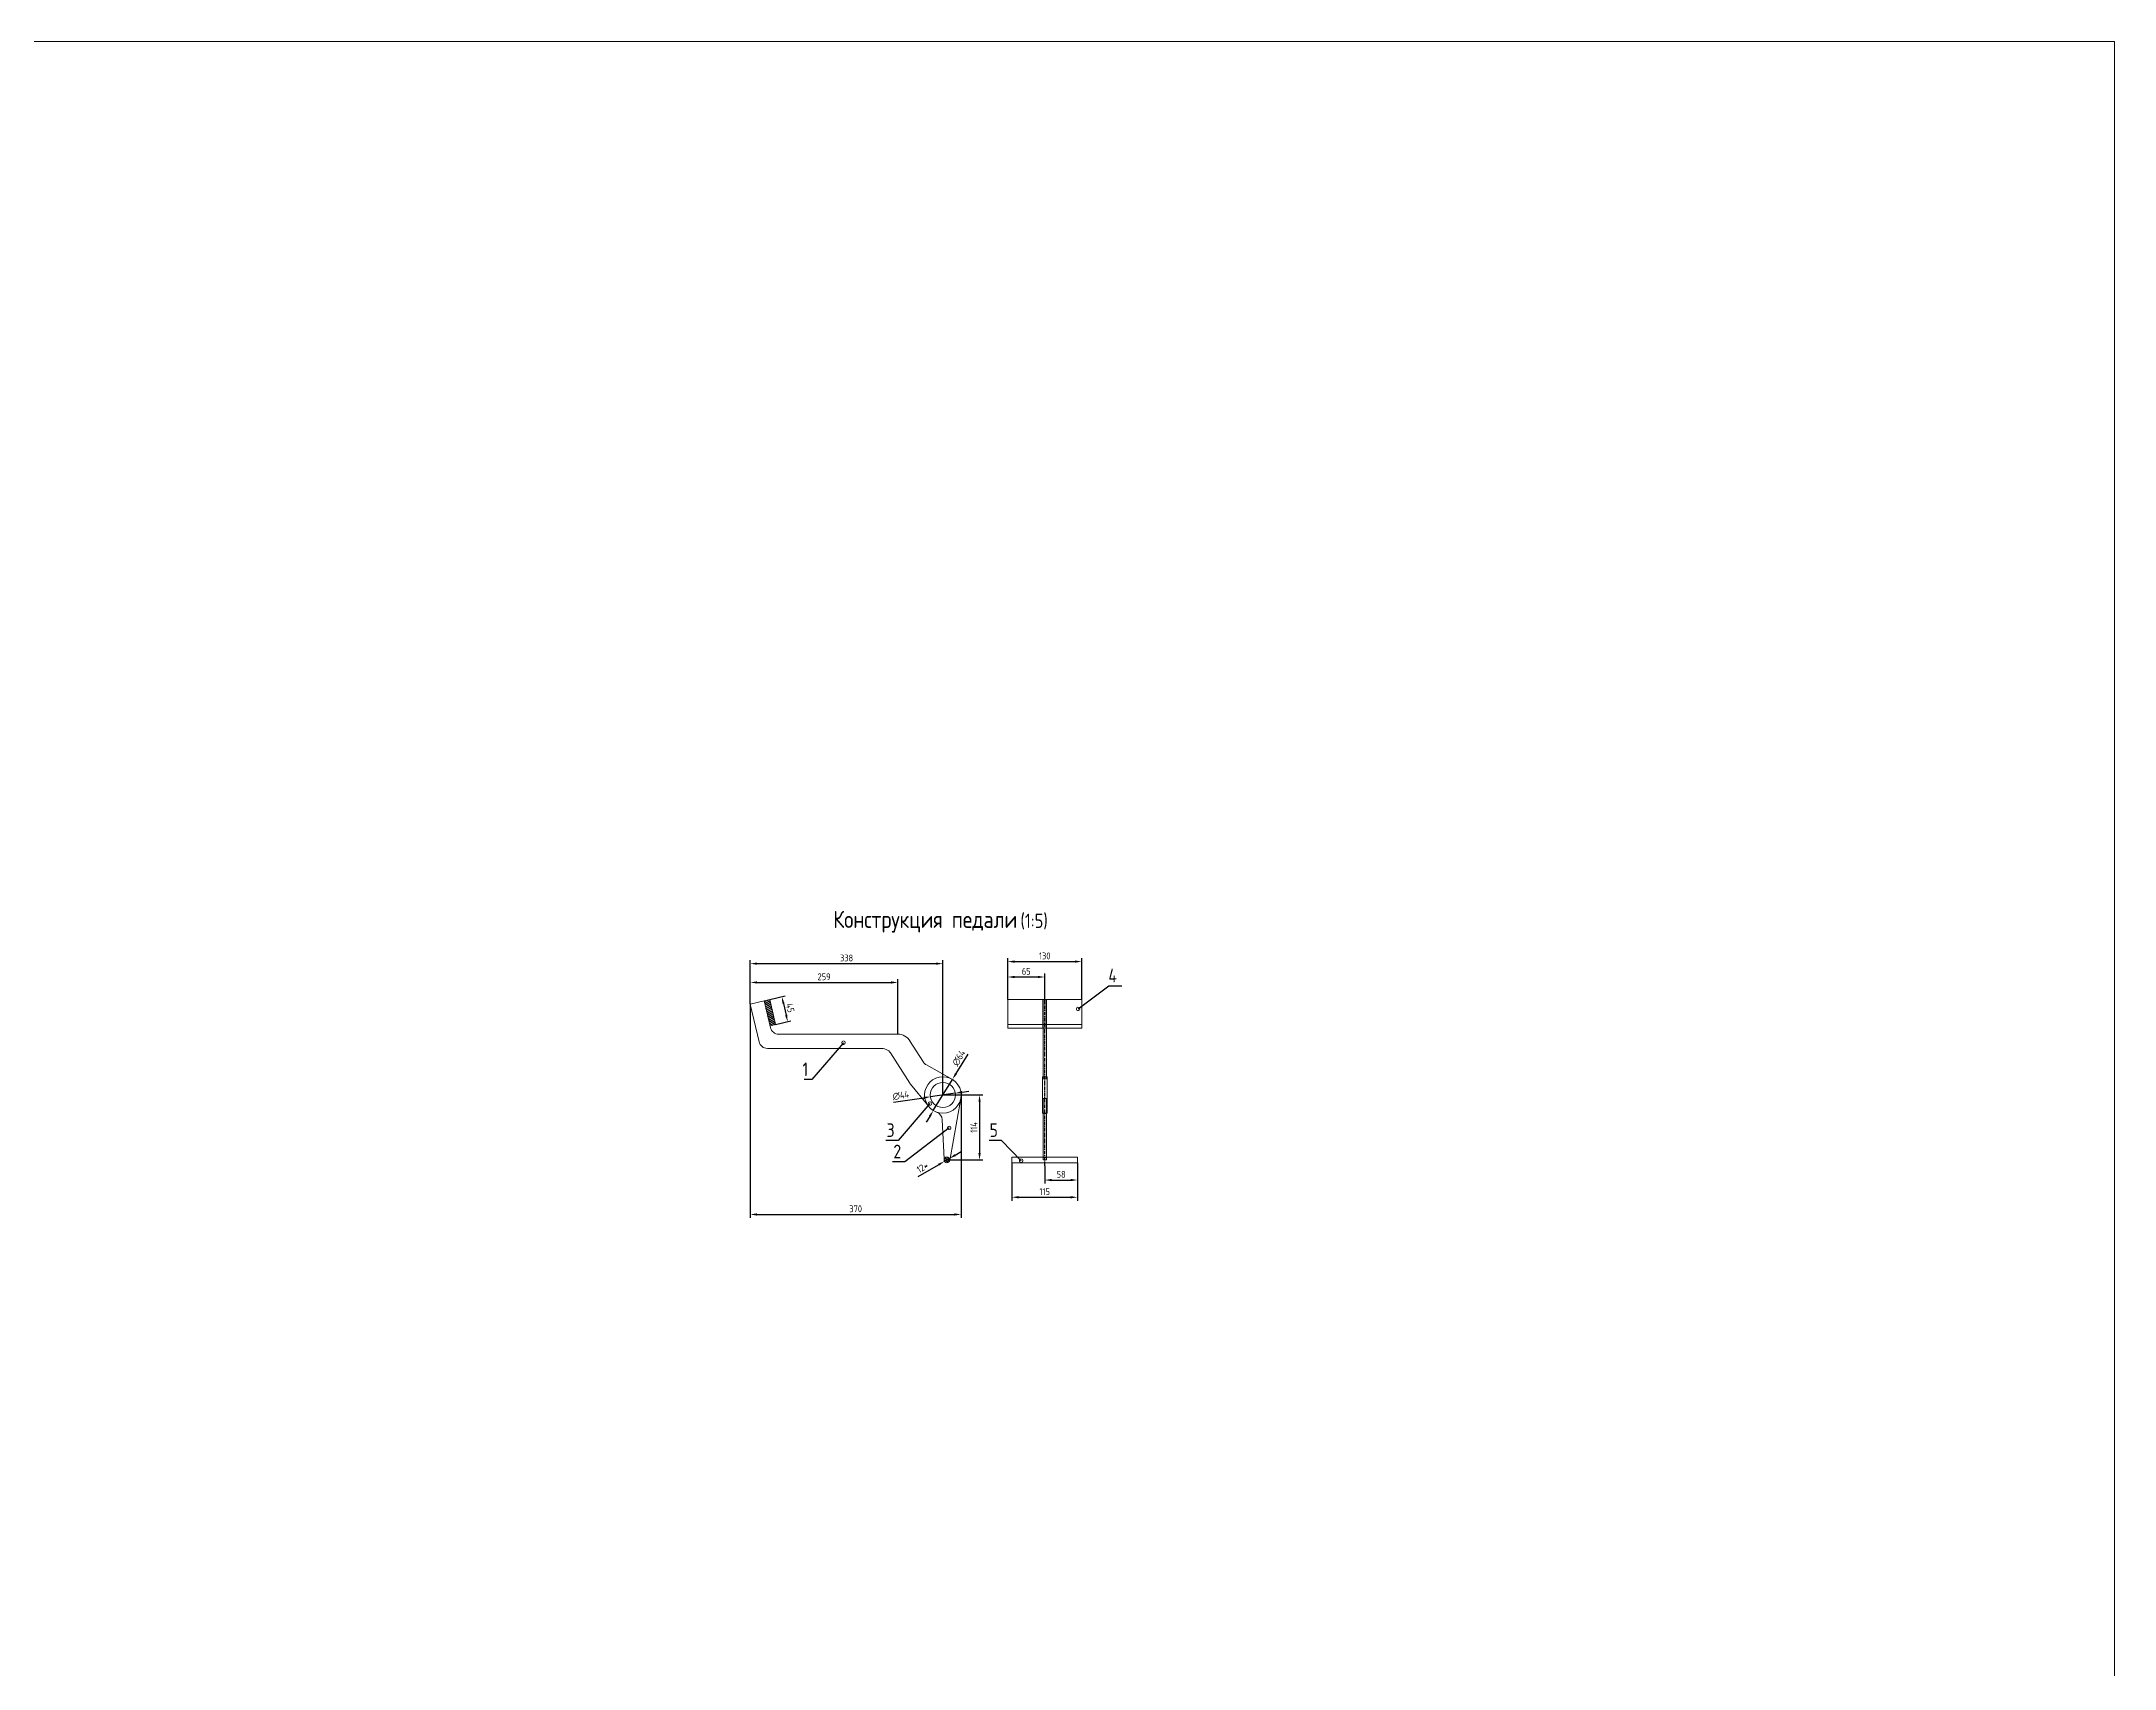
# Model space of a CAD drawing. Header units: millimetres. Extents: x 467 to 39028, y -12467 to 24298.
# Drawn here: x 29822 to 33458, y 9491 to 12346 of the extents above; entities that cross this region are included whole.
import ezdxf
from ezdxf.enums import TextEntityAlignment as Align

# ---------------------------------------------------------------- set-up
doc = ezdxf.new("R2010")
doc.units = ezdxf.units.MM
doc.linetypes.add('CENTER', pattern=[50.8, 31.75, -6.35, 6.35, -6.35])
for name, color, linetype in [('Bord', 1, 'Continuous'), ('Cen', 5, 'CENTER'), ('Dim', 7, 'Continuous'), ('Textb', 6, 'Continuous')]:
    doc.layers.add(name, color=color, linetype=linetype)
doc.layers.add('Con', color=6, linetype='Continuous', lineweight=18)
doc.styles.add('Style1', font='romans.shx', dxfattribs={"width": 0.8})
doc.dimstyles.new('LIN_4', dxfattribs={"dimscale": 4, "dimtxt": 3, "dimasz": 3, "dimexe": 1.5, "dimexo": 0, "dimgap": 1, "dimtad": 1, "dimdec": 0, "dimzin": 13, "dimdsep": 46, "dimtxsty": 'Style1', "dimcen": 0, "dimclrt": 3, "dimadec": 0, "dimazin": 0, "dimtfac": 1, "dimtdec": 0, "dimtmove": 0, "dimatfit": 3, "dimfxl": 1, "dimtolj": 1, "dimtzin": 13, "dimarcsym": 0})
doc.dimstyles.new('Poz_15', dxfattribs={"dimscale": 15, "dimtxt": 6, "dimasz": 3, "dimexe": 1.25, "dimexo": 0, "dimgap": 1.5, "dimtad": 2, "dimtih": 1, "dimtoh": 1, "dimdec": 0, "dimtxsty": 'Style1', "dimblk": 'DOTSMALL', "dimcen": 2.5, "dimclrt": 6, "dimadec": 0, "dimazin": 0, "dimtfac": 1, "dimtdec": 0, "dimtmove": 0, "dimatfit": 3, "dimldrblk": 'DOTSMALL', "dimfxl": 1, "dimarcsym": 0})

# ---------------------------------------------------------------- blocks, each defined once
blk = doc.blocks.new('*D350')
at = {"layer": 'Defpoints', "color": 0, "transparency": 16777216}
for p in [(31402.9, 10727.8), (31065.1, 10656.8), (31402.9, 10497.4)]:
    blk.add_point(p, dxfattribs=at)
at = {"layer": 'Dim', "color": 0, "lineweight": -2, "transparency": 16777216}
for p, q in [((31065.1, 10656.8), (31065.1, 10733.8)), ((31077.1, 10727.8), (31390.9, 10727.8)), ((31402.9, 10497.4), (31402.9, 10733.8))]:
    blk.add_line(p, q, dxfattribs=at)
at = {"layer": 'Dim', "color": 0, "transparency": 16777216}
for points in [[(31077.1, 10729.8), (31077.1, 10725.8), (31065.1, 10727.8)], [(31390.9, 10729.8), (31390.9, 10725.8), (31402.9, 10727.8)]]:
    blk.add_solid(points, dxfattribs=at)
at = {"layer": 'Dim', "color": 3, "transparency": 16777216, "insert": (31234, 10737.8), "char_height": 12, "attachment_point": 5, "style": 'Style1'}
blk.add_mtext('{\\Fgeniso,bigfont|c204;338}', dxfattribs=at)
blk = doc.blocks.new('*D351')
at = {"layer": 'Defpoints', "color": 0, "transparency": 16777216}
for p in [(31402.9, 10497.4), (31409.9, 10383.5), (31467.2, 10383.5)]:
    blk.add_point(p, dxfattribs=at)
at = {"layer": 'Dim', "color": 0, "lineweight": -2, "transparency": 16777216}
for p, q in [((31402.9, 10497.4), (31473.2, 10497.4)), ((31467.2, 10485.4), (31467.2, 10395.5)), ((31409.9, 10383.5), (31473.2, 10383.5))]:
    blk.add_line(p, q, dxfattribs=at)
at = {"layer": 'Dim', "color": 0, "transparency": 16777216}
for points in [[(31465.2, 10485.4), (31469.2, 10485.4), (31467.2, 10497.4)], [(31465.2, 10395.5), (31469.2, 10395.5), (31467.2, 10383.5)]]:
    blk.add_solid(points, dxfattribs=at)
at = {"layer": 'Dim', "color": 3, "transparency": 16777216, "insert": (31457.2, 10440.4), "char_height": 12, "attachment_point": 5, "rotation": 90, "style": 'Style1'}
blk.add_mtext('{\\Fgeniso,bigfont|c204;114}', dxfattribs=at)
blk = doc.blocks.new('*D352')
at = {"layer": 'Defpoints', "color": 0, "transparency": 16777216}
for p in [(31419.6, 10524.7), (31386.1, 10470.1)]:
    blk.add_point(p, dxfattribs=at)
at = {"layer": 'Dim', "color": 0, "lineweight": -2, "transparency": 16777216}
for p, q in [((31446.8, 10569.2), (31425.8, 10534.9)), ((31386.1, 10470.1), (31419.6, 10524.7)), ((31379.9, 10459.9), (31373.6, 10449.6))]:
    blk.add_line(p, q, dxfattribs=at)
at = {"layer": 'Dim', "color": 0, "transparency": 16777216}
for points in [[(31424.1, 10536), (31427.5, 10533.9), (31419.6, 10524.7)], [(31378.2, 10460.9), (31381.6, 10458.8), (31386.1, 10470.1)]]:
    blk.add_solid(points, dxfattribs=at)
at = {"layer": 'Dim', "color": 3, "transparency": 16777216, "insert": (31430.9, 10562.4), "char_height": 12, "attachment_point": 5, "rotation": 58.5027, "style": 'Style1'}
blk.add_mtext('{\\Fgeniso,bigfont|c204;∅64}', dxfattribs=at)
blk = doc.blocks.new('*D353')
at = {"layer": 'Defpoints', "color": 0, "transparency": 16777216}
for p in [(31381.1, 10494.2), (31424.6, 10500.6)]:
    blk.add_point(p, dxfattribs=at)
at = {"layer": 'Dim', "color": 0, "lineweight": -2, "transparency": 16777216}
for p, q in [((31316.2, 10484.6), (31369.2, 10492.4)), ((31424.6, 10500.6), (31381.1, 10494.2)), ((31436.5, 10502.4), (31448.4, 10504.1))]:
    blk.add_line(p, q, dxfattribs=at)
at = {"layer": 'Dim', "color": 0, "transparency": 16777216}
for points in [[(31368.9, 10494.4), (31369.5, 10490.4), (31381.1, 10494.2)], [(31436.2, 10504.4), (31436.8, 10500.4), (31424.6, 10500.6)]]:
    blk.add_solid(points, dxfattribs=at)
at = {"layer": 'Dim', "color": 3, "transparency": 16777216, "insert": (31329.1, 10496.6), "char_height": 12, "attachment_point": 5, "rotation": 8.4191, "style": 'Style1'}
blk.add_mtext('{\\Fgeniso,bigfont|c204;∅44}', dxfattribs=at)
blk = doc.blocks.new('*D354')
at = {"layer": 'Defpoints', "color": 0, "transparency": 16777216}
for p in [(31323.9, 10694.8), (31065.1, 10656.8), (31323.9, 10604.1)]:
    blk.add_point(p, dxfattribs=at)
at = {"layer": 'Dim', "color": 0, "lineweight": -2, "transparency": 16777216}
for p, q in [((31065.1, 10656.8), (31065.1, 10700.8)), ((31077.1, 10694.8), (31311.9, 10694.8)), ((31323.9, 10604.1), (31323.9, 10700.8))]:
    blk.add_line(p, q, dxfattribs=at)
at = {"layer": 'Dim', "color": 0, "transparency": 16777216}
for points in [[(31077.1, 10696.8), (31077.1, 10692.8), (31065.1, 10694.8)], [(31311.9, 10696.8), (31311.9, 10692.8), (31323.9, 10694.8)]]:
    blk.add_solid(points, dxfattribs=at)
at = {"layer": 'Dim', "color": 3, "transparency": 16777216, "insert": (31194.5, 10704.8), "char_height": 12, "attachment_point": 5, "style": 'Style1'}
blk.add_mtext('{\\Fgeniso,bigfont|c204;259}', dxfattribs=at)
blk = doc.blocks.new('*D355')
at = {"layer": 'Defpoints', "color": 0, "transparency": 16777216}
for p in [(31405.6, 10381), (31414.2, 10386)]:
    blk.add_point(p, dxfattribs=at)
at = {"layer": 'Dim', "color": 0, "lineweight": -2, "transparency": 16777216}
for p, q in [((31424.6, 10392), (31435, 10398)), ((31359.3, 10354.2), (31395.2, 10375)), ((31414.2, 10386), (31405.6, 10381))]:
    blk.add_line(p, q, dxfattribs=at)
at = {"layer": 'Dim', "color": 0, "transparency": 16777216}
for points in [[(31394.2, 10376.7), (31396.2, 10373.2), (31405.6, 10381)], [(31423.6, 10393.7), (31425.6, 10390.3), (31414.2, 10386)]]:
    blk.add_solid(points, dxfattribs=at)
at = {"layer": 'Dim', "color": 3, "transparency": 16777216, "insert": (31367, 10370.2), "char_height": 12, "attachment_point": 5, "rotation": 30.0825, "style": 'Style1'}
blk.add_mtext('12*', dxfattribs=at)
blk = doc.blocks.new('_DotSmall')
at = {"color": 0, "linetype": 'ByBlock', "const_width": 0.5}
blk.add_lwpolyline([(-0.0625, 0, 1), (0.0625, 0, 1)], format="xyb", close=True, dxfattribs=at)
blk = doc.blocks.new('ZNAK01')
at = {"layer": 'Textb', "style": 'Style1', "width": 0.8}
blk.add_attdef('А', text='', height=6, dxfattribs=at).set_placement((3.95, -0.02), align=Align.RIGHT)
blk.add_attdef('SC(1)', (5.07, -0.02), '', height=5, dxfattribs=at)
blk = doc.blocks.new('*D357')
at = {"layer": 'Defpoints', "color": 0, "transparency": 16777216}
for p in [(31065.1, 10656.8), (31434.7, 10500.4), (31434.7, 10287.8)]:
    blk.add_point(p, dxfattribs=at)
at = {"layer": 'Dim', "color": 0, "lineweight": -2, "transparency": 16777216}
for p, q in [((31065.1, 10656.8), (31065.1, 10281.8)), ((31434.7, 10500.4), (31434.7, 10281.8)), ((31077.1, 10287.8), (31422.7, 10287.8))]:
    blk.add_line(p, q, dxfattribs=at)
at = {"layer": 'Dim', "color": 0, "transparency": 16777216}
for points in [[(31077.1, 10289.8), (31077.1, 10285.8), (31065.1, 10287.8)], [(31422.7, 10289.8), (31422.7, 10285.8), (31434.7, 10287.8)]]:
    blk.add_solid(points, dxfattribs=at)
at = {"layer": 'Dim', "color": 3, "transparency": 16777216, "insert": (31249.9, 10297.8), "char_height": 12, "attachment_point": 5, "style": 'Style1'}
blk.add_mtext('{\\Fgeniso,bigfont|c204;370}', dxfattribs=at)
blk = doc.blocks.new('*D358')
at = {"layer": 'Defpoints', "color": 0, "transparency": 16777216}
for p in [(31581.5, 10704.4), (31516.5, 10664.8), (31581.5, 10664.8)]:
    blk.add_point(p, dxfattribs=at)
at = {"layer": 'Dim', "color": 0, "lineweight": -2, "transparency": 16777216}
for p, q in [((31516.5, 10664.8), (31516.5, 10710.4)), ((31528.5, 10704.4), (31569.5, 10704.4)), ((31581.5, 10664.8), (31581.5, 10710.4))]:
    blk.add_line(p, q, dxfattribs=at)
at = {"layer": 'Dim', "color": 0, "transparency": 16777216}
for points in [[(31528.5, 10706.4), (31528.5, 10702.4), (31516.5, 10704.4)], [(31569.5, 10706.4), (31569.5, 10702.4), (31581.5, 10704.4)]]:
    blk.add_solid(points, dxfattribs=at)
at = {"layer": 'Dim', "color": 3, "transparency": 16777216, "insert": (31549, 10714.4), "char_height": 12, "attachment_point": 5, "style": 'Style1'}
blk.add_mtext('{\\Fgeniso,bigfont|c204;65}', dxfattribs=at)
blk = doc.blocks.new('*D359')
at = {"layer": 'Defpoints', "color": 0, "transparency": 16777216}
for p in [(31646.5, 10731.4), (31516.5, 10664.8), (31646.5, 10664.8)]:
    blk.add_point(p, dxfattribs=at)
at = {"layer": 'Dim', "color": 0, "lineweight": -2, "transparency": 16777216}
for p, q in [((31516.5, 10664.8), (31516.5, 10737.4)), ((31528.5, 10731.4), (31634.5, 10731.4)), ((31646.5, 10664.8), (31646.5, 10737.4))]:
    blk.add_line(p, q, dxfattribs=at)
at = {"layer": 'Dim', "color": 0, "transparency": 16777216}
for points in [[(31528.5, 10733.4), (31528.5, 10729.4), (31516.5, 10731.4)], [(31634.5, 10733.4), (31634.5, 10729.4), (31646.5, 10731.4)]]:
    blk.add_solid(points, dxfattribs=at)
at = {"layer": 'Dim', "color": 3, "transparency": 16777216, "insert": (31581.5, 10741.4), "char_height": 12, "attachment_point": 5, "style": 'Style1'}
blk.add_mtext('130', dxfattribs=at)
blk = doc.blocks.new('*D360')
at = {"layer": 'Defpoints', "color": 0, "transparency": 16777216}
for p in [(31524, 10378.5), (31639, 10378.5), (31639, 10318)]:
    blk.add_point(p, dxfattribs=at)
at = {"layer": 'Dim', "color": 0, "lineweight": -2, "transparency": 16777216}
for p, q in [((31524, 10378.5), (31524, 10312)), ((31639, 10378.5), (31639, 10312)), ((31536, 10318), (31627, 10318))]:
    blk.add_line(p, q, dxfattribs=at)
at = {"layer": 'Dim', "color": 0, "transparency": 16777216}
for points in [[(31536, 10320), (31536, 10316), (31524, 10318)], [(31627, 10320), (31627, 10316), (31639, 10318)]]:
    blk.add_solid(points, dxfattribs=at)
at = {"layer": 'Dim', "color": 3, "transparency": 16777216, "insert": (31581.5, 10328), "char_height": 12, "attachment_point": 5, "style": 'Style1'}
blk.add_mtext('{\\Fgeniso,bigfont|c204;115}', dxfattribs=at)
blk = doc.blocks.new('*D361')
at = {"layer": 'Defpoints', "color": 0, "transparency": 16777216}
for p in [(31581.5, 10373), (31639, 10378.5), (31639, 10348.2)]:
    blk.add_point(p, dxfattribs=at)
at = {"layer": 'Dim', "color": 0, "lineweight": -2, "transparency": 16777216}
for p, q in [((31581.5, 10373), (31581.5, 10342.2)), ((31639, 10378.5), (31639, 10342.2)), ((31593.5, 10348.2), (31627, 10348.2))]:
    blk.add_line(p, q, dxfattribs=at)
at = {"layer": 'Dim', "color": 0, "transparency": 16777216}
for points in [[(31593.5, 10350.2), (31593.5, 10346.2), (31581.5, 10348.2)], [(31627, 10350.2), (31627, 10346.2), (31639, 10348.2)]]:
    blk.add_solid(points, dxfattribs=at)
at = {"layer": 'Dim', "color": 3, "transparency": 16777216, "insert": (31610.3, 10358.2), "char_height": 12, "attachment_point": 5, "style": 'Style1'}
blk.add_mtext('58', dxfattribs=at)
blk = doc.blocks.new('*D364')
at = {"layer": 'Defpoints', "color": 0, "transparency": 16777216}
for p in [(31099.2, 10664.8), (31109.4, 10621), (31130.7, 10625.9)]:
    blk.add_point(p, dxfattribs=at)
at = {"layer": 'Dim', "color": 0, "lineweight": -2, "transparency": 16777216}
for p, q in [((31099.2, 10664.8), (31126.3, 10671.1)), ((31123.2, 10658.1), (31128, 10637.6)), ((31109.4, 10621), (31136.5, 10627.3))]:
    blk.add_line(p, q, dxfattribs=at)
at = {"layer": 'Dim', "color": 0, "transparency": 16777216}
for points in [[(31125.1, 10658.5), (31121.3, 10657.6), (31120.5, 10669.7)], [(31129.9, 10638.1), (31126, 10637.2), (31130.7, 10625.9)]]:
    blk.add_solid(points, dxfattribs=at)
at = {"layer": 'Dim', "color": 3, "transparency": 16777216, "insert": (31135.3, 10650.1), "char_height": 12, "attachment_point": 5, "rotation": 283.1325, "style": 'Style1'}
blk.add_mtext('45', dxfattribs=at)

msp = doc.modelspace()

# ---------------------------------------------------------------- hatches: boundary and pattern name
at = {"layer": 'Dim'}
h = msp.add_hatch(dxfattribs=at)
h.set_pattern_fill('ANSI31', color=256, angle=-76.867519)
h.set_pattern_definition([(328.132481, (33457.5184, 45827.908), (1.6762634, 2.6964358), [])])
h.paths.add_polyline_path([(31408.744, 10388.357, 1), (31411.016, 10378.618, 1)])
h.paths.add_polyline_path([(31109.412, 10620.959), (31099.188, 10664.782), (31089.45, 10662.51), (31099.674, 10618.687)])

# ---------------------------------------------------------------- linework, layer by layer
at = {"layer": 'Bord'}
for p, q in [((31578.529, 10614.739), (31578.529, 10664.782)), ((31584.529, 10614.739), (31584.529, 10664.782)), ((31578.529, 10529.398), (31584.529, 10529.398)), ((31578.529, 10465.398), (31584.529, 10465.398)), ((31578.529, 10388.487), (31584.529, 10388.487))]:
    msp.add_line(p, q, dxfattribs=at)
at = {"layer": 'Cen', "ltscale": 0.2}
msp.add_line((31581.529, 10373.022), (31581.529, 10671.183), dxfattribs=at)
at = {"layer": 'Con'}
for p, q in [((31089.45, 10662.51), (31065.104, 10656.83)), ((31065.104, 10656.83), (31080.539, 10590.671)), ((31089.45, 10662.51), (31099.188, 10664.782)), ((31100.378, 10615.671), (31089.45, 10662.51)), ((31099.188, 10664.782), (31109.412, 10620.959)), ((31516.529, 10664.782), (31646.529, 10664.782)), ((31516.529, 10664.782), (31516.529, 10614.739)), ((31646.529, 10664.782), (31646.529, 10614.739)), ((31109.412, 10620.959), (31099.674, 10618.687)), ((31516.529, 10620.959), (31646.529, 10620.959)), ((31323.933, 10604.079), (31114.985, 10604.079)), ((31344.572, 10593.187), (31368.64, 10555.174)), ((31516.529, 10614.739), (31646.529, 10614.739)), ((31578.529, 10614.739), (31584.529, 10614.739)), ((31578.529, 10614.739), (31578.529, 10525.998)), ((31584.529, 10614.739), (31584.529, 10525.998)), ((31295.239, 10579.079), (31095.146, 10579.079)), ((31311.159, 10571.185), (31344.842, 10517.987)), ((31419.65, 10524.636), (31374.006, 10550.099)), ((31375.818, 10480.28), (31345.947, 10516.462)), ((31577.529, 10465.398), (31577.529, 10529.398)), ((31577.529, 10529.398), (31578.529, 10529.398)), ((31578.529, 10525.998), (31584.529, 10525.998)), ((31584.529, 10529.398), (31585.529, 10529.398)), ((31585.529, 10465.398), (31585.529, 10529.398)), ((31414.797, 10382.583), (31434.281, 10491.371)), ((31578.529, 10383.487), (31578.529, 10491.371)), ((31578.529, 10491.371), (31584.529, 10491.371)), ((31584.529, 10383.487), (31584.529, 10491.371)), ((31405.203, 10385.257), (31401.682, 10454.028)), ((31577.529, 10465.398), (31578.529, 10465.398)), ((31584.529, 10465.398), (31585.529, 10465.398)), ((31524.029, 10388.487), (31578.529, 10388.487)), ((31524.029, 10388.487), (31524.029, 10378.487)), ((31524.029, 10378.487), (31639.029, 10378.487)), ((31578.529, 10383.487), (31584.529, 10383.487)), ((31584.529, 10388.487), (31639.029, 10388.487)), ((31639.029, 10388.487), (31639.029, 10378.487))]:
    msp.add_line(p, q, dxfattribs=at)
msp.add_lwpolyline([(25412.503, 12345.535), (33457.637, 12345.535), (33457.637, 6636.959), (25412.503, 6636.959)], close=True, dxfattribs=at)
for centre, radius in [((31402.854, 10497.398), 32), ((31402.854, 10497.398), 22), ((31409.88, 10383.487), 5)]:
    msp.add_circle(centre, radius, dxfattribs=at)
for centre, radius, start, end in [((31095.146, 10594.079), 15, 193.132481, 270), ((31114.985, 10619.079), 15, 193.132481, 270), ((31323.933, 10579.079), 25, 30.32468, 90), ((31295.239, 10559.079), 20, 27.431019, 90), ((31381.313, 10563.198), 15, 212.340158, 240.844802), ((31357.515, 10526.011), 15, 212.340158, 219.541668), ((31386.702, 10453.261), 15, 2.930944, 69.899576)]:
    msp.add_arc(centre, radius, start, end, dxfattribs=at)

# ---------------------------------------------------------------- block references
at = {"xscale": 5, "yscale": 5, "zscale": 5}
msp.add_blockref('ZNAK01', (31513.561, 10790.522), dxfattribs=at).add_auto_attribs({'А': 'Конструкция педали', 'SC(1)': '(1:5)'})

# ---------------------------------------------------------------- texts
at = {"layer": 'Dim', "color": 6, "char_height": 24, "attachment_point": 9, "style": 'Style1'}
for s, insert in [('4', (31708.146, 10695.072)), ('1', (31166.577, 10530.465)), ('3', (31318.253, 10423.722)), ('5', (31499.362, 10423.77)), ('2', (31329.742, 10386.192))]:
    msp.add_mtext(s, dxfattribs=dict(at, insert=insert))

# ---------------------------------------------------------------- dimensions: what is measured, and where the dimension line sits
at = {"layer": 'Dim'}
for base, p1, p2, picture, middle in [((31402.854, 10727.816), (31065.104, 10656.83), (31402.854, 10497.398), '*D350', (31233.979, 10737.816)), ((31323.933, 10694.795), (31065.104, 10656.83), (31323.933, 10604.079), '*D354', (31194.518, 10704.796)), ((31581.529, 10704.378), (31516.529, 10664.782), (31581.529, 10664.782), '*D358', (31549.029, 10714.378))]:
    dim = msp.add_linear_dim(base=base, p1=p1, p2=p2, text='{\\Fgeniso,bigfont|c204;<>}', dimstyle='LIN_4', override={"dimtp": 0.1, "dimtm": 0.1, "dimtfac": 0.71, "dimtdec": 2, "dimtolj": 0, "dimtzin": 8}, dxfattribs=at)
    dim.commit()
    dim.dimension.update_dxf_attribs({"geometry": picture, "text_midpoint": middle})
dim = msp.add_linear_dim(base=(31646.529, 10731.394), p1=(31516.529, 10664.782), p2=(31646.529, 10664.782), dimstyle='LIN_4', override={"dimtp": 0.1, "dimtm": 0.1, "dimtfac": 0.71, "dimtdec": 2, "dimtolj": 0, "dimtzin": 8}, dxfattribs=at)
dim.commit()
dim.dimension.update_dxf_attribs({"geometry": '*D359', "text_midpoint": (31581.529, 10741.394)})
for base, p1, p2, angle, picture, middle in [((31434.709, 10287.826), (31065.104, 10656.83), (31434.709, 10500.435), 0, '*D357', (31249.907, 10297.826)), ((31467.231, 10383.487), (31402.854, 10497.398), (31409.88, 10383.487), 90, '*D351', (31457.231, 10440.443)), ((31639.029, 10317.991), (31524.029, 10378.487), (31639.029, 10378.487), 0, '*D360', (31581.529, 10327.991))]:
    dim = msp.add_linear_dim(base=base, p1=p1, p2=p2, angle=angle, text='{\\Fgeniso,bigfont|c204;<>}', dimstyle='LIN_4', override={"dimtp": 0.1, "dimtm": 0.1, "dimtfac": 0.71, "dimtdec": 2, "dimtolj": 0, "dimtzin": 8}, dxfattribs=at)
    dim.commit()
    dim.dimension.update_dxf_attribs({"geometry": picture, "text_midpoint": middle})
dim = msp.add_aligned_dim(p1=(31099.188, 10664.782), p2=(31109.412, 10620.959), distance=21.855, dimstyle='LIN_4', override={"dimtp": 0.1, "dimtm": 0.1, "dimtfac": 0.71, "dimtdec": 2, "dimtolj": 0, "dimtzin": 8}, dxfattribs=at)
dim.commit()
dim.dimension.update_dxf_attribs({"geometry": '*D364', "text_midpoint": (31135.323, 10650.108)})
for p1, p2, text, override, picture, middle in [((31386.135, 10470.113), (31419.573, 10524.683), '{\\Fgeniso,bigfont|c204;<>}', {"dimtp": 0.1, "dimtm": 0.1, "dimtfac": 0.71, "dimtdec": 2, "dimtolj": 0, "dimtzin": 8}, '*D352', (31439.468, 10557.153)), ((31414.206, 10385.994), (31405.553, 10380.981), '12*', {"dimpost": '{\\Fgeniso,bigfont|c204;<>}', "dimtp": 0.1, "dimtm": 0.1, "dimtfac": 0.71, "dimtdec": 2, "dimtolj": 0, "dimtzin": 8}, '*D355', (31367.016, 10370.215))]:
    dim = msp.add_diameter_dim_2p(p1=p1, p2=p2, text=text, dimstyle='LIN_4', override=override, dxfattribs=at)
    dim.commit()
    dim.dimension.update_dxf_attribs({"geometry": picture, "text_midpoint": middle})
dim = msp.add_diameter_dim_2p(p1=(31424.617, 10500.619), p2=(31381.091, 10494.177), text='{\\Fgeniso,bigfont|c204;<>}', dimstyle='LIN_4', override={"dimtp": 0.1, "dimtm": 0.1, "dimtfac": 0.71, "dimtdec": 2, "dimtolj": 0, "dimtzin": 8}, dxfattribs=at)
dim.commit()
dim.dimension.update_dxf_attribs({"geometry": '*D353', "text_midpoint": (31330.566, 10486.699), "dimtype": 163})
dim = msp.add_linear_dim(base=(31639.028966108, 10348.247759141), p1=(31581.528966108, 10373.02236074), p2=(31639.028966108, 10378.487466055), angle=0, dimstyle='LIN_4', override={"dimtp": 0.1, "dimtm": 0.1, "dimtfac": 0.71, "dimtdec": 2, "dimtolj": 0, "dimtzin": 8}, dxfattribs=at)
dim.commit()
dim.dimension.update_dxf_attribs({"geometry": '*D361', "text_midpoint": (31610.278966108, 10358.247759141)})

# ---------------------------------------------------------------- leaders
at = {"layer": 'Dim', "annotation_type": 0, "has_hookline": 1}
for points, hookline_direction, text_width in [([(31639.95, 10648.349), (31693.773, 10689.072), (31696.773, 10689.072)], 0, 13.714), ([(31228.596, 10589.062), (31173.027, 10524.465), (31170.027, 10524.465)], 1, 4.571), ([(31380.272, 10482.319), (31324.702, 10417.722), (31321.702, 10417.722)], 1, 12.8), ([(31413.876, 10439.559), (31336.191, 10380.192), (31333.191, 10380.192)], 1, 12.8), ([(31540.095, 10382.165), (31505.811, 10417.77), (31502.811, 10417.77)], 1, 12.8)]:
    msp.add_leader(points, dimstyle='Poz_15', override={"dimscale": 4, "dimgap": 1.5, "dimtad": 1}, dxfattribs=dict(at, hookline_direction=hookline_direction, text_width=text_width))

doc.saveas('drawing.dxf')
